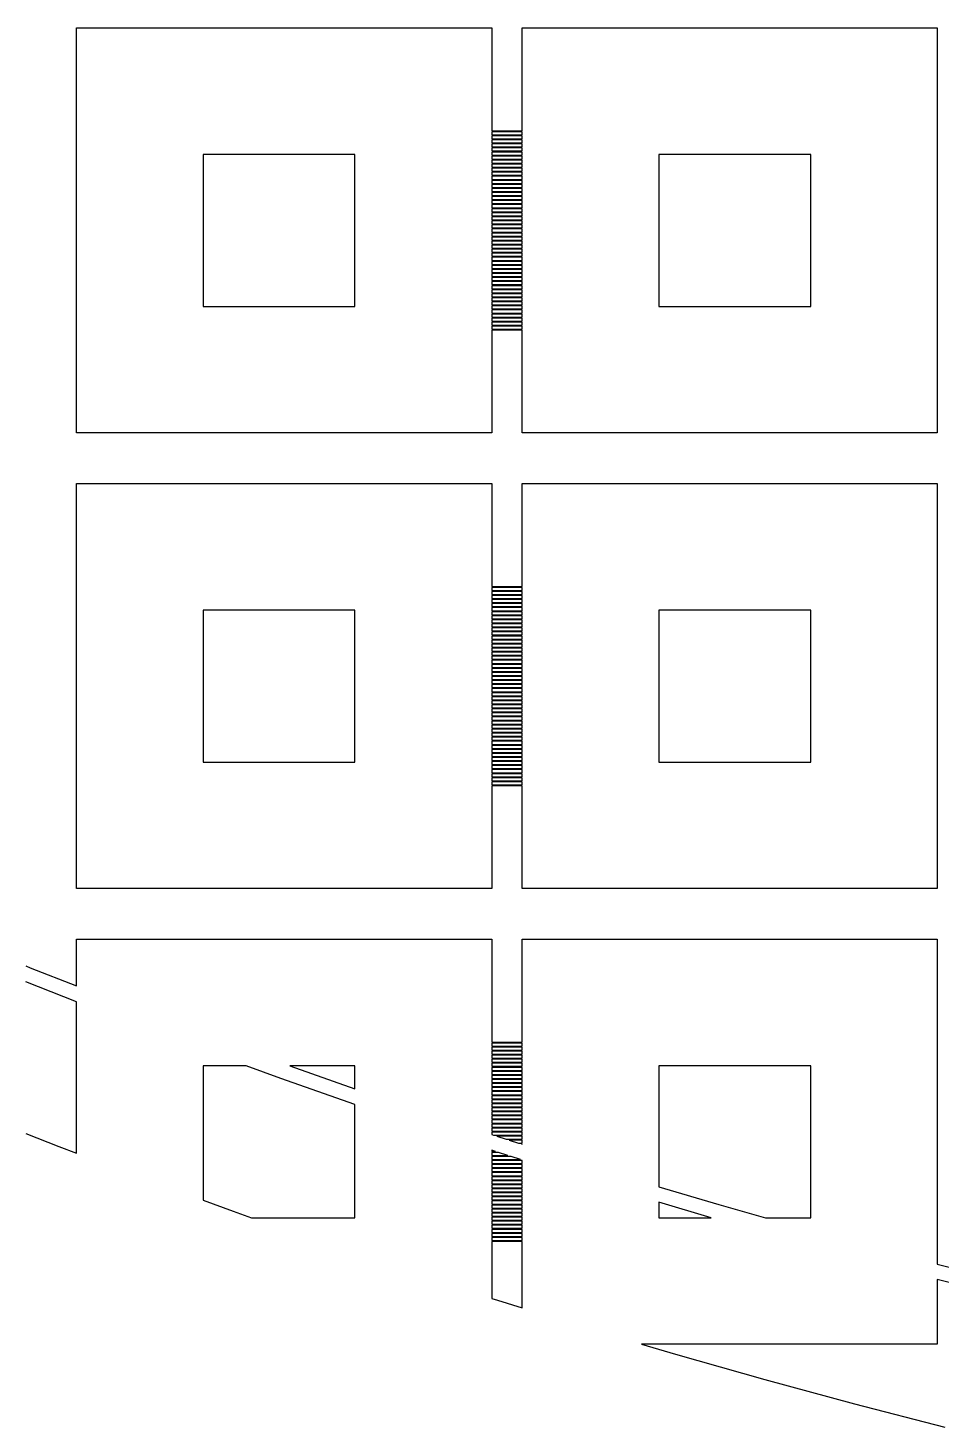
# Model space of a CAD drawing. Extents: x 40 to 187, y -3 to 150.
# Drawn here: x 82.6 to 91.82, y -0.58 to 13.55 of the extents above; entities that cross this region are included whole.
import ezdxf

# ---------------------------------------------------------------- set-up
doc = ezdxf.new("R2010")
doc.units = 0

msp = doc.modelspace()

# ---------------------------------------------------------------- linework, layer by layer
for p, q in [((83.0862, 9.459), (83.0862, 13.5494)), ((83.0862, 13.5494), (87.2789, 13.5494)), ((87.2789, 13.5494), (87.2789, 12.5115)), ((87.5857, 12.5115), (87.5857, 13.5494)), ((87.5857, 13.5494), (91.7783, 13.5494)), ((91.7783, 13.5494), (91.7783, 9.459)), ((87.2789, 12.5115), (87.5857, 12.5115)), ((87.5857, 12.5013), (87.2789, 12.5013)), ((87.2789, 12.5013), (87.2789, 12.4706)), ((87.2789, 12.4706), (87.5857, 12.4706)), ((87.5857, 12.4604), (87.2789, 12.4604)), ((87.2789, 12.4604), (87.2789, 12.4297)), ((87.5857, 12.4706), (87.5857, 12.5013)), ((87.5857, 12.4297), (87.5857, 12.4604)), ((87.2789, 12.4297), (87.5857, 12.4297)), ((87.5857, 12.4195), (87.2789, 12.4195)), ((87.2789, 12.4195), (87.2789, 12.3888)), ((87.2789, 12.3888), (87.5857, 12.3888)), ((87.5857, 12.3786), (87.2789, 12.3786)), ((87.2789, 12.3786), (87.2789, 12.3479)), ((87.2789, 12.3479), (87.5857, 12.3479)), ((87.5857, 12.3376), (87.2789, 12.3376)), ((87.2789, 12.3376), (87.2789, 12.307)), ((87.2789, 12.307), (87.5857, 12.307)), ((87.5857, 12.2968), (87.2789, 12.2968)), ((87.2789, 12.2968), (87.2789, 12.2661)), ((87.5857, 12.3888), (87.5857, 12.4195)), ((87.5857, 12.3479), (87.5857, 12.3786)), ((87.5857, 12.307), (87.5857, 12.3376)), ((87.5857, 12.2661), (87.5857, 12.2968)), ((85.8984, 12.2712), (84.3645, 12.2712)), ((84.3645, 12.2712), (84.3645, 10.7373)), ((85.8984, 10.7373), (85.8984, 12.2712)), ((87.2789, 12.2661), (87.5857, 12.2661)), ((87.5857, 12.2558), (87.2789, 12.2558)), ((87.2789, 12.2558), (87.2789, 12.2252)), ((87.2789, 12.2252), (87.5857, 12.2252)), ((87.5857, 12.2149), (87.2789, 12.2149)), ((87.2789, 12.2149), (87.2789, 12.1843)), ((87.2789, 12.1843), (87.5857, 12.1843)), ((87.5857, 12.174), (87.2789, 12.174)), ((87.2789, 12.174), (87.2789, 12.1434)), ((87.5857, 12.2252), (87.5857, 12.2558)), ((87.5857, 12.1843), (87.5857, 12.2149)), ((87.5857, 12.1434), (87.5857, 12.174)), ((90.5001, 12.2712), (88.9662, 12.2712)), ((88.9662, 12.2712), (88.9662, 10.7373)), ((90.5001, 10.7373), (90.5001, 12.2712)), ((87.2789, 12.1434), (87.5857, 12.1434)), ((87.5857, 12.1331), (87.2789, 12.1331)), ((87.2789, 12.1331), (87.2789, 12.1024)), ((87.2789, 12.1024), (87.5857, 12.1024)), ((87.5857, 12.0922), (87.2789, 12.0922)), ((87.2789, 12.0922), (87.2789, 12.0616)), ((87.2789, 12.0616), (87.5857, 12.0616)), ((87.5857, 12.0513), (87.2789, 12.0513)), ((87.2789, 12.0513), (87.2789, 12.0206)), ((87.2789, 12.0206), (87.5857, 12.0206)), ((87.5857, 12.0104), (87.2789, 12.0104)), ((87.2789, 12.0104), (87.2789, 11.9798)), ((87.5857, 12.1024), (87.5857, 12.1331)), ((87.5857, 12.0616), (87.5857, 12.0922)), ((87.5857, 12.0206), (87.5857, 12.0513)), ((87.5857, 11.9798), (87.5857, 12.0104)), ((87.2789, 11.9798), (87.5857, 11.9798)), ((87.5857, 11.9695), (87.2789, 11.9695)), ((87.2789, 11.9695), (87.2789, 11.9388)), ((87.2789, 11.9388), (87.5857, 11.9388)), ((87.5857, 11.9286), (87.2789, 11.9286)), ((87.2789, 11.9286), (87.2789, 11.8979)), ((87.2789, 11.8979), (87.5857, 11.8979)), ((87.5857, 11.8877), (87.2789, 11.8877)), ((87.2789, 11.8877), (87.2789, 11.857)), ((87.5857, 11.9388), (87.5857, 11.9695)), ((87.5857, 11.8979), (87.5857, 11.9286)), ((87.5857, 11.857), (87.5857, 11.8877)), ((87.2789, 11.857), (87.5857, 11.857)), ((87.5857, 11.8468), (87.2789, 11.8468)), ((87.2789, 11.8468), (87.2789, 11.8161)), ((87.2789, 11.8161), (87.5857, 11.8161)), ((87.5857, 11.8059), (87.2789, 11.8059)), ((87.2789, 11.8059), (87.2789, 11.7752)), ((87.2789, 11.7752), (87.5857, 11.7752)), ((87.5857, 11.765), (87.2789, 11.765)), ((87.2789, 11.765), (87.2789, 11.7343)), ((87.2789, 11.7343), (87.5857, 11.7343)), ((87.5857, 11.8161), (87.5857, 11.8468)), ((87.5857, 11.7752), (87.5857, 11.8059)), ((87.5857, 11.7343), (87.5857, 11.765)), ((87.5857, 11.7241), (87.2789, 11.7241)), ((87.2789, 11.7241), (87.2789, 11.6934)), ((87.2789, 11.6934), (87.5857, 11.6934)), ((87.5857, 11.6832), (87.2789, 11.6832)), ((87.2789, 11.6832), (87.2789, 11.6525)), ((87.2789, 11.6525), (87.5857, 11.6525)), ((87.5857, 11.6423), (87.2789, 11.6423)), ((87.2789, 11.6423), (87.2789, 11.6116)), ((87.2789, 11.6116), (87.5857, 11.6116)), ((87.5857, 11.6014), (87.2789, 11.6014)), ((87.2789, 11.6014), (87.2789, 11.5707)), ((87.5857, 11.6934), (87.5857, 11.7241)), ((87.5857, 11.6525), (87.5857, 11.6832)), ((87.5857, 11.6116), (87.5857, 11.6423)), ((87.5857, 11.5707), (87.5857, 11.6014)), ((87.2789, 11.5707), (87.5857, 11.5707)), ((87.5857, 11.5605), (87.2789, 11.5605)), ((87.2789, 11.5605), (87.2789, 11.5298)), ((87.2789, 11.5298), (87.5857, 11.5298)), ((87.5857, 11.5196), (87.2789, 11.5196)), ((87.2789, 11.5196), (87.2789, 11.4889)), ((87.2789, 11.4889), (87.5857, 11.4889)), ((87.5857, 11.4787), (87.2789, 11.4787)), ((87.2789, 11.4787), (87.2789, 11.448)), ((87.2789, 11.448), (87.5857, 11.448)), ((87.5857, 11.5298), (87.5857, 11.5605)), ((87.5857, 11.4889), (87.5857, 11.5196)), ((87.5857, 11.448), (87.5857, 11.4787)), ((87.5857, 11.4378), (87.2789, 11.4378)), ((87.2789, 11.4378), (87.2789, 11.4071)), ((87.2789, 11.4071), (87.5857, 11.4071)), ((87.5857, 11.3969), (87.2789, 11.3969)), ((87.2789, 11.3969), (87.2789, 11.3662)), ((87.2789, 11.3662), (87.5857, 11.3662)), ((87.5857, 11.356), (87.2789, 11.356)), ((87.2789, 11.356), (87.2789, 11.3253)), ((87.2789, 11.3253), (87.5857, 11.3253)), ((87.5857, 11.3151), (87.2789, 11.3151)), ((87.2789, 11.3151), (87.2789, 11.2844)), ((87.5857, 11.4071), (87.5857, 11.4378)), ((87.5857, 11.3662), (87.5857, 11.3969)), ((87.5857, 11.3253), (87.5857, 11.356)), ((87.5857, 11.2844), (87.5857, 11.3151)), ((87.2789, 11.2844), (87.5857, 11.2844)), ((87.5857, 11.2742), (87.2789, 11.2742)), ((87.2789, 11.2742), (87.2789, 11.2435)), ((87.2789, 11.2435), (87.5857, 11.2435)), ((87.5857, 11.2333), (87.2789, 11.2333)), ((87.2789, 11.2333), (87.2789, 11.2026)), ((87.2789, 11.2026), (87.5857, 11.2026)), ((87.5857, 11.1924), (87.2789, 11.1924)), ((87.2789, 11.1924), (87.2789, 11.1617)), ((87.5857, 11.2435), (87.5857, 11.2742)), ((87.5857, 11.2026), (87.5857, 11.2333)), ((87.5857, 11.1617), (87.5857, 11.1924)), ((87.2789, 11.1617), (87.5857, 11.1617)), ((87.5857, 11.1515), (87.2789, 11.1515)), ((87.2789, 11.1515), (87.2789, 11.1208)), ((87.2789, 11.1208), (87.5857, 11.1208)), ((87.5857, 11.1105), (87.2789, 11.1105)), ((87.2789, 11.1105), (87.2789, 11.0799)), ((87.2789, 11.0799), (87.5857, 11.0799)), ((87.5857, 11.0697), (87.2789, 11.0697)), ((87.2789, 11.0697), (87.2789, 11.039)), ((87.2789, 11.039), (87.5857, 11.039)), ((87.5857, 11.0287), (87.2789, 11.0287)), ((87.2789, 11.0287), (87.2789, 10.9981)), ((87.5857, 11.1208), (87.5857, 11.1515)), ((87.5857, 11.0799), (87.5857, 11.1105)), ((87.5857, 11.039), (87.5857, 11.0697)), ((87.5857, 10.9981), (87.5857, 11.0287)), ((87.2789, 10.9981), (87.5857, 10.9981)), ((87.5857, 10.9878), (87.2789, 10.9878)), ((87.2789, 10.9878), (87.2789, 10.9572)), ((87.2789, 10.9572), (87.5857, 10.9572)), ((87.5857, 10.9469), (87.2789, 10.9469)), ((87.2789, 10.9469), (87.2789, 10.9162)), ((87.2789, 10.9162), (87.5857, 10.9162)), ((87.5857, 10.906), (87.2789, 10.906)), ((87.2789, 10.906), (87.2789, 10.8754)), ((87.5857, 10.9572), (87.5857, 10.9878)), ((87.5857, 10.9162), (87.5857, 10.9469)), ((87.5857, 10.8754), (87.5857, 10.906)), ((87.2789, 10.8754), (87.5857, 10.8754)), ((87.5857, 10.8651), (87.2789, 10.8651)), ((87.2789, 10.8651), (87.2789, 10.8344)), ((87.2789, 10.8344), (87.5857, 10.8344)), ((87.5857, 10.8242), (87.2789, 10.8242)), ((87.2789, 10.8242), (87.2789, 10.7935)), ((87.2789, 10.7935), (87.5857, 10.7935)), ((87.5857, 10.7833), (87.2789, 10.7833)), ((87.2789, 10.7833), (87.2789, 10.7526)), ((87.2789, 10.7526), (87.5857, 10.7526)), ((87.5857, 10.7424), (87.2789, 10.7424)), ((87.2789, 10.7424), (87.2789, 10.7117)), ((87.5857, 10.8344), (87.5857, 10.8651)), ((87.5857, 10.7935), (87.5857, 10.8242)), ((87.5857, 10.7526), (87.5857, 10.7833)), ((87.5857, 10.7117), (87.5857, 10.7424)), ((84.3645, 10.7373), (85.8984, 10.7373)), ((87.2789, 10.7117), (87.5857, 10.7117)), ((87.5857, 10.7015), (87.2789, 10.7015)), ((87.2789, 10.7015), (87.2789, 10.6708)), ((87.2789, 10.6708), (87.5857, 10.6708)), ((87.5857, 10.6606), (87.2789, 10.6606)), ((87.2789, 10.6606), (87.2789, 10.6299)), ((87.2789, 10.6299), (87.5857, 10.6299)), ((87.5857, 10.6197), (87.2789, 10.6197)), ((87.2789, 10.6197), (87.2789, 10.589)), ((87.5857, 10.6708), (87.5857, 10.7015)), ((87.5857, 10.6299), (87.5857, 10.6606)), ((87.5857, 10.589), (87.5857, 10.6197)), ((88.9662, 10.7373), (90.5001, 10.7373)), ((87.2789, 10.589), (87.5857, 10.589)), ((87.5857, 10.5788), (87.2789, 10.5788)), ((87.2789, 10.5788), (87.2789, 10.5481)), ((87.2789, 10.5481), (87.5857, 10.5481)), ((87.5857, 10.5379), (87.2789, 10.5379)), ((87.2789, 10.5379), (87.2789, 10.5072)), ((87.2789, 10.5072), (87.5857, 10.5072)), ((87.5857, 10.497), (87.2789, 10.497)), ((87.2789, 10.497), (87.2789, 9.459)), ((87.5857, 10.5481), (87.5857, 10.5788)), ((87.5857, 10.5072), (87.5857, 10.5379)), ((87.5857, 9.459), (87.5857, 10.497)), ((87.2789, 9.459), (83.0862, 9.459)), ((91.7783, 9.459), (87.5857, 9.459)), ((83.0862, 4.8574), (83.0862, 8.9477)), ((83.0862, 8.9477), (87.2789, 8.9477)), ((87.2789, 8.9477), (87.2789, 7.9098)), ((87.5857, 7.9098), (87.5857, 8.9477)), ((87.5857, 8.9477), (91.7783, 8.9477)), ((91.7783, 8.9477), (91.7783, 4.8574)), ((87.2789, 7.9098), (87.5857, 7.9098)), ((87.5857, 7.8996), (87.2789, 7.8996)), ((87.2789, 7.8996), (87.2789, 7.8689)), ((87.2789, 7.8689), (87.5857, 7.8689)), ((87.5857, 7.8587), (87.2789, 7.8587)), ((87.2789, 7.8587), (87.2789, 7.828)), ((87.2789, 7.828), (87.5857, 7.828)), ((87.5857, 7.8178), (87.2789, 7.8178)), ((87.2789, 7.8178), (87.2789, 7.7871)), ((87.2789, 7.7871), (87.5857, 7.7871)), ((87.5857, 7.7769), (87.2789, 7.7769)), ((87.2789, 7.7769), (87.2789, 7.7462)), ((87.5857, 7.8689), (87.5857, 7.8996)), ((87.5857, 7.828), (87.5857, 7.8587)), ((87.5857, 7.7871), (87.5857, 7.8178)), ((87.5857, 7.7462), (87.5857, 7.7769)), ((85.8984, 7.6695), (84.3645, 7.6695)), ((84.3645, 7.6695), (84.3645, 6.1356)), ((85.8984, 6.1356), (85.8984, 7.6695)), ((87.2789, 7.7462), (87.5857, 7.7462)), ((87.5857, 7.7359), (87.2789, 7.7359)), ((87.2789, 7.7359), (87.2789, 7.7053)), ((87.2789, 7.7053), (87.5857, 7.7053)), ((87.5857, 7.6951), (87.2789, 7.6951)), ((87.2789, 7.6951), (87.2789, 7.6644)), ((87.2789, 7.6644), (87.5857, 7.6644)), ((87.5857, 7.6541), (87.2789, 7.6541)), ((87.2789, 7.6541), (87.2789, 7.6235)), ((87.5857, 7.7053), (87.5857, 7.7359)), ((87.5857, 7.6644), (87.5857, 7.6951)), ((87.5857, 7.6235), (87.5857, 7.6541)), ((90.5001, 7.6695), (88.9662, 7.6695)), ((88.9662, 7.6695), (88.9662, 6.1356)), ((90.5001, 6.1356), (90.5001, 7.6695)), ((87.2789, 7.6235), (87.5857, 7.6235)), ((87.5857, 7.6132), (87.2789, 7.6132)), ((87.2789, 7.6132), (87.2789, 7.5826)), ((87.2789, 7.5826), (87.5857, 7.5826)), ((87.5857, 7.5723), (87.2789, 7.5723)), ((87.2789, 7.5723), (87.2789, 7.5417)), ((87.2789, 7.5417), (87.5857, 7.5417)), ((87.5857, 7.5314), (87.2789, 7.5314)), ((87.2789, 7.5314), (87.2789, 7.5008)), ((87.2789, 7.5008), (87.5857, 7.5008)), ((87.5857, 7.4905), (87.2789, 7.4905)), ((87.2789, 7.4905), (87.2789, 7.4599)), ((87.5857, 7.5826), (87.5857, 7.6132)), ((87.5857, 7.5417), (87.5857, 7.5723)), ((87.5857, 7.5008), (87.5857, 7.5314)), ((87.5857, 7.4599), (87.5857, 7.4905)), ((87.2789, 7.4599), (87.5857, 7.4599)), ((87.5857, 7.4496), (87.2789, 7.4496)), ((87.2789, 7.4496), (87.2789, 7.4189)), ((87.2789, 7.4189), (87.5857, 7.4189)), ((87.5857, 7.4087), (87.2789, 7.4087)), ((87.2789, 7.4087), (87.2789, 7.378)), ((87.2789, 7.378), (87.5857, 7.378)), ((87.5857, 7.3678), (87.2789, 7.3678)), ((87.2789, 7.3678), (87.2789, 7.3371)), ((87.5857, 7.4189), (87.5857, 7.4496)), ((87.5857, 7.378), (87.5857, 7.4087)), ((87.5857, 7.3371), (87.5857, 7.3678)), ((87.2789, 7.3371), (87.5857, 7.3371)), ((87.5857, 7.3269), (87.2789, 7.3269)), ((87.2789, 7.3269), (87.2789, 7.2962)), ((87.2789, 7.2962), (87.5857, 7.2962)), ((87.5857, 7.286), (87.2789, 7.286)), ((87.2789, 7.286), (87.2789, 7.2553)), ((87.2789, 7.2553), (87.5857, 7.2553)), ((87.5857, 7.2451), (87.2789, 7.2451)), ((87.2789, 7.2451), (87.2789, 7.2144)), ((87.2789, 7.2144), (87.5857, 7.2144)), ((87.5857, 7.2962), (87.5857, 7.3269)), ((87.5857, 7.2553), (87.5857, 7.286)), ((87.5857, 7.2144), (87.5857, 7.2451)), ((87.5857, 7.2042), (87.2789, 7.2042)), ((87.2789, 7.2042), (87.2789, 7.1735)), ((87.2789, 7.1735), (87.5857, 7.1735)), ((87.5857, 7.1633), (87.2789, 7.1633)), ((87.2789, 7.1633), (87.2789, 7.1326)), ((87.2789, 7.1326), (87.5857, 7.1326)), ((87.5857, 7.1224), (87.2789, 7.1224)), ((87.2789, 7.1224), (87.2789, 7.0917)), ((87.2789, 7.0917), (87.5857, 7.0917)), ((87.5857, 7.0815), (87.2789, 7.0815)), ((87.2789, 7.0815), (87.2789, 7.0508)), ((87.5857, 7.1735), (87.5857, 7.2042)), ((87.5857, 7.1326), (87.5857, 7.1633)), ((87.5857, 7.0917), (87.5857, 7.1224)), ((87.5857, 7.0508), (87.5857, 7.0815)), ((87.2789, 7.0508), (87.5857, 7.0508)), ((87.5857, 7.0406), (87.2789, 7.0406)), ((87.2789, 7.0406), (87.2789, 7.0099)), ((87.2789, 7.0099), (87.5857, 7.0099)), ((87.5857, 6.9997), (87.2789, 6.9997)), ((87.2789, 6.9997), (87.2789, 6.969)), ((87.2789, 6.969), (87.5857, 6.969)), ((87.5857, 6.9588), (87.2789, 6.9588)), ((87.2789, 6.9588), (87.2789, 6.9281)), ((87.2789, 6.9281), (87.5857, 6.9281)), ((87.5857, 7.0099), (87.5857, 7.0406)), ((87.5857, 6.969), (87.5857, 6.9997)), ((87.5857, 6.9281), (87.5857, 6.9588)), ((87.5857, 6.9179), (87.2789, 6.9179)), ((87.2789, 6.9179), (87.2789, 6.8872)), ((87.2789, 6.8872), (87.5857, 6.8872)), ((87.5857, 6.877), (87.2789, 6.877)), ((87.2789, 6.877), (87.2789, 6.8463)), ((87.2789, 6.8463), (87.5857, 6.8463)), ((87.5857, 6.8361), (87.2789, 6.8361)), ((87.2789, 6.8361), (87.2789, 6.8054)), ((87.2789, 6.8054), (87.5857, 6.8054)), ((87.5857, 6.7952), (87.2789, 6.7952)), ((87.2789, 6.7952), (87.2789, 6.7645)), ((87.5857, 6.8872), (87.5857, 6.9179)), ((87.5857, 6.8463), (87.5857, 6.877)), ((87.5857, 6.8054), (87.5857, 6.8361)), ((87.5857, 6.7645), (87.5857, 6.7952)), ((87.2789, 6.7645), (87.5857, 6.7645)), ((87.5857, 6.7543), (87.2789, 6.7543)), ((87.2789, 6.7543), (87.2789, 6.7236)), ((87.2789, 6.7236), (87.5857, 6.7236)), ((87.5857, 6.7134), (87.2789, 6.7134)), ((87.2789, 6.7134), (87.2789, 6.6827)), ((87.2789, 6.6827), (87.5857, 6.6827)), ((87.5857, 6.6725), (87.2789, 6.6725)), ((87.2789, 6.6725), (87.2789, 6.6418)), ((87.2789, 6.6418), (87.5857, 6.6418)), ((87.5857, 6.7236), (87.5857, 6.7543)), ((87.5857, 6.6827), (87.5857, 6.7134)), ((87.5857, 6.6418), (87.5857, 6.6725)), ((87.5857, 6.6316), (87.2789, 6.6316)), ((87.2789, 6.6316), (87.2789, 6.6009)), ((87.2789, 6.6009), (87.5857, 6.6009)), ((87.5857, 6.5907), (87.2789, 6.5907)), ((87.2789, 6.5907), (87.2789, 6.56)), ((87.2789, 6.56), (87.5857, 6.56)), ((87.5857, 6.5498), (87.2789, 6.5498)), ((87.2789, 6.5498), (87.2789, 6.5191)), ((87.2789, 6.5191), (87.5857, 6.5191)), ((87.5857, 6.5088), (87.2789, 6.5088)), ((87.2789, 6.5088), (87.2789, 6.4782)), ((87.5857, 6.6009), (87.5857, 6.6316)), ((87.5857, 6.56), (87.5857, 6.5907)), ((87.5857, 6.5191), (87.5857, 6.5498)), ((87.5857, 6.4782), (87.5857, 6.5088)), ((87.2789, 6.4782), (87.5857, 6.4782)), ((87.5857, 6.468), (87.2789, 6.468)), ((87.2789, 6.468), (87.2789, 6.4373)), ((87.2789, 6.4373), (87.5857, 6.4373)), ((87.5857, 6.427), (87.2789, 6.427)), ((87.2789, 6.427), (87.2789, 6.3964)), ((87.2789, 6.3964), (87.5857, 6.3964)), ((87.5857, 6.3861), (87.2789, 6.3861)), ((87.2789, 6.3861), (87.2789, 6.3555)), ((87.5857, 6.4373), (87.5857, 6.468)), ((87.5857, 6.3964), (87.5857, 6.427)), ((87.5857, 6.3555), (87.5857, 6.3861)), ((87.2789, 6.3555), (87.5857, 6.3555)), ((87.5857, 6.3452), (87.2789, 6.3452)), ((87.2789, 6.3452), (87.2789, 6.3145)), ((87.2789, 6.3145), (87.5857, 6.3145)), ((87.5857, 6.3043), (87.2789, 6.3043)), ((87.2789, 6.3043), (87.2789, 6.2736)), ((87.2789, 6.2736), (87.5857, 6.2736)), ((87.5857, 6.2634), (87.2789, 6.2634)), ((87.2789, 6.2634), (87.2789, 6.2327)), ((87.2789, 6.2327), (87.5857, 6.2327)), ((87.5857, 6.2225), (87.2789, 6.2225)), ((87.2789, 6.2225), (87.2789, 6.1918)), ((87.5857, 6.3145), (87.5857, 6.3452)), ((87.5857, 6.2736), (87.5857, 6.3043)), ((87.5857, 6.2327), (87.5857, 6.2634)), ((87.5857, 6.1918), (87.5857, 6.2225)), ((84.3645, 6.1356), (85.8984, 6.1356)), ((87.2789, 6.1918), (87.5857, 6.1918)), ((87.5857, 6.1816), (87.2789, 6.1816)), ((87.2789, 6.1816), (87.2789, 6.1509)), ((87.2789, 6.1509), (87.5857, 6.1509)), ((87.5857, 6.1407), (87.2789, 6.1407)), ((87.2789, 6.1407), (87.2789, 6.11)), ((87.2789, 6.11), (87.5857, 6.11)), ((87.5857, 6.0998), (87.2789, 6.0998)), ((87.2789, 6.0998), (87.2789, 6.0691)), ((87.5857, 6.1509), (87.5857, 6.1816)), ((87.5857, 6.11), (87.5857, 6.1407)), ((87.5857, 6.0691), (87.5857, 6.0998)), ((88.9662, 6.1356), (90.5001, 6.1356)), ((87.2789, 6.0691), (87.5857, 6.0691)), ((87.5857, 6.0589), (87.2789, 6.0589)), ((87.2789, 6.0589), (87.2789, 6.0282)), ((87.2789, 6.0282), (87.5857, 6.0282)), ((87.5857, 6.018), (87.2789, 6.018)), ((87.2789, 6.018), (87.2789, 5.9873)), ((87.2789, 5.9873), (87.5857, 5.9873)), ((87.5857, 5.9771), (87.2789, 5.9771)), ((87.2789, 5.9771), (87.2789, 5.9464)), ((87.2789, 5.9464), (87.5857, 5.9464)), ((87.5857, 5.9362), (87.2789, 5.9362)), ((87.2789, 5.9362), (87.2789, 5.9055)), ((87.5857, 6.0282), (87.5857, 6.0589)), ((87.5857, 5.9873), (87.5857, 6.018)), ((87.5857, 5.9464), (87.5857, 5.9771)), ((87.5857, 5.9055), (87.5857, 5.9362)), ((87.2789, 5.9055), (87.5857, 5.9055)), ((87.5857, 5.8953), (87.2789, 5.8953)), ((87.2789, 5.8953), (87.2789, 4.8574)), ((87.5857, 4.8574), (87.5857, 5.8953)), ((87.2789, 4.8574), (83.0862, 4.8574)), ((91.7783, 4.8574), (87.5857, 4.8574)), ((83.0862, 3.8757), (83.0862, 4.346)), ((83.0862, 4.346), (87.2789, 4.346)), ((87.2789, 4.346), (87.2789, 3.3081)), ((87.5857, 3.3081), (87.5857, 4.346)), ((87.5857, 4.346), (91.7783, 4.346)), ((91.7783, 4.346), (91.7783, 1.0651)), ((82.5749, 4.0772), (82.6199, 4.0589)), ((82.6199, 4.0589), (83.0862, 3.8757)), ((83.0862, 3.7145), (82.5749, 3.9154)), ((83.0862, 2.1861), (83.0862, 3.7145)), ((87.2789, 3.3081), (87.5857, 3.3081)), ((87.5857, 3.2979), (87.2789, 3.2979)), ((87.2789, 3.2979), (87.2789, 3.2672)), ((87.2789, 3.2672), (87.5857, 3.2672)), ((87.5857, 3.257), (87.2789, 3.257)), ((87.2789, 3.257), (87.2789, 3.2263)), ((87.5857, 3.2672), (87.5857, 3.2979)), ((87.5857, 3.2263), (87.5857, 3.257)), ((87.2789, 3.2263), (87.5857, 3.2263)), ((87.5857, 3.2161), (87.2789, 3.2161)), ((87.2789, 3.2161), (87.2789, 3.1854)), ((87.2789, 3.1854), (87.5857, 3.1854)), ((87.5857, 3.1752), (87.2789, 3.1752)), ((87.2789, 3.1752), (87.2789, 3.1445)), ((87.2789, 3.1445), (87.5857, 3.1445)), ((87.5857, 3.1343), (87.2789, 3.1343)), ((87.2789, 3.1343), (87.2789, 3.1036)), ((87.5857, 3.1854), (87.5857, 3.2161)), ((87.5857, 3.1445), (87.5857, 3.1752)), ((87.5857, 3.1036), (87.5857, 3.1343)), ((84.8006, 3.0678), (84.3645, 3.0678)), ((84.3645, 3.0678), (84.3645, 1.7101)), ((85.1488, 2.9408), (84.8006, 3.0678)), ((85.8984, 3.0678), (85.2399, 3.0678)), ((85.2399, 3.0678), (85.8984, 2.8367)), ((85.8984, 2.8367), (85.8984, 3.0678)), ((87.2789, 3.1036), (87.5857, 3.1036)), ((87.5857, 3.0934), (87.2789, 3.0934)), ((87.2789, 3.0934), (87.2789, 3.0627)), ((87.2789, 3.0627), (87.5857, 3.0627)), ((87.5857, 3.0524), (87.2789, 3.0524)), ((87.2789, 3.0524), (87.2789, 3.0218)), ((87.2789, 3.0218), (87.5857, 3.0218)), ((87.5857, 3.0115), (87.2789, 3.0115)), ((87.2789, 3.0115), (87.2789, 2.9809)), ((87.2789, 2.9809), (87.5857, 2.9809)), ((87.5857, 2.9706), (87.2789, 2.9706)), ((87.2789, 2.9706), (87.2789, 2.94)), ((87.5857, 3.0627), (87.5857, 3.0934)), ((87.5857, 3.0218), (87.5857, 3.0524)), ((87.5857, 2.9809), (87.5857, 3.0115)), ((87.5857, 2.94), (87.5857, 2.9706)), ((90.5001, 3.0678), (88.9662, 3.0678)), ((88.9662, 3.0678), (88.9662, 1.8469)), ((90.5001, 1.5339), (90.5001, 3.0678)), ((85.8984, 2.6778), (85.1488, 2.9408)), ((87.2789, 2.94), (87.5857, 2.94)), ((87.5857, 2.9297), (87.2789, 2.9297)), ((87.2789, 2.9297), (87.2789, 2.899)), ((87.2789, 2.899), (87.5857, 2.899)), ((87.5857, 2.8888), (87.2789, 2.8888)), ((87.2789, 2.8888), (87.2789, 2.8582)), ((87.2789, 2.8582), (87.5857, 2.8582)), ((87.5857, 2.8479), (87.2789, 2.8479)), ((87.2789, 2.8479), (87.2789, 2.8173)), ((87.5857, 2.899), (87.5857, 2.9297)), ((87.5857, 2.8582), (87.5857, 2.8888)), ((87.5857, 2.8173), (87.5857, 2.8479)), ((87.2789, 2.8173), (87.5857, 2.8173)), ((87.5857, 2.807), (87.2789, 2.807)), ((87.2789, 2.807), (87.2789, 2.7763)), ((87.2789, 2.7763), (87.5857, 2.7763)), ((87.5857, 2.7661), (87.2789, 2.7661)), ((87.2789, 2.7661), (87.2789, 2.7354)), ((87.2789, 2.7354), (87.5857, 2.7354)), ((87.5857, 2.7252), (87.2789, 2.7252)), ((87.2789, 2.7252), (87.2789, 2.6945)), ((87.2789, 2.6945), (87.5857, 2.6945)), ((87.5857, 2.7763), (87.5857, 2.807)), ((87.5857, 2.7354), (87.5857, 2.7661)), ((87.5857, 2.6945), (87.5857, 2.7252)), ((85.8984, 1.5339), (85.8984, 2.6778)), ((87.5857, 2.6843), (87.2789, 2.6843)), ((87.2789, 2.6843), (87.2789, 2.6536)), ((87.2789, 2.6536), (87.5857, 2.6536)), ((87.5857, 2.6434), (87.2789, 2.6434)), ((87.2789, 2.6434), (87.2789, 2.6127)), ((87.2789, 2.6127), (87.5857, 2.6127)), ((87.5857, 2.6025), (87.2789, 2.6025)), ((87.2789, 2.6025), (87.2789, 2.5718)), ((87.2789, 2.5718), (87.5857, 2.5718)), ((87.5857, 2.5616), (87.2789, 2.5616)), ((87.2789, 2.5616), (87.2789, 2.5309)), ((87.5857, 2.6536), (87.5857, 2.6843)), ((87.5857, 2.6127), (87.5857, 2.6434)), ((87.5857, 2.5718), (87.5857, 2.6025)), ((87.5857, 2.5309), (87.5857, 2.5616)), ((87.2789, 2.5309), (87.5857, 2.5309)), ((87.5857, 2.5207), (87.2789, 2.5207)), ((87.2789, 2.5207), (87.2789, 2.49)), ((87.2789, 2.49), (87.5857, 2.49)), ((87.5857, 2.4798), (87.2789, 2.4798)), ((87.2789, 2.4798), (87.2789, 2.4491)), ((87.2789, 2.4491), (87.5857, 2.4491)), ((87.5857, 2.4389), (87.2789, 2.4389)), ((87.2789, 2.4389), (87.2789, 2.4082)), ((87.2789, 2.4082), (87.5857, 2.4082)), ((87.5857, 2.49), (87.5857, 2.5207)), ((87.5857, 2.4491), (87.5857, 2.4798)), ((87.5857, 2.4082), (87.5857, 2.4389)), ((82.5749, 2.3844), (82.9088, 2.2532)), ((87.5857, 2.398), (87.2789, 2.398)), ((87.2789, 2.398), (87.2789, 2.3735)), ((87.2789, 2.3735), (87.2983, 2.3673)), ((87.2983, 2.3673), (87.5857, 2.3673)), ((87.5857, 2.3571), (87.3299, 2.3571)), ((87.3299, 2.3571), (87.4247, 2.3264)), ((87.4247, 2.3264), (87.5857, 2.3264)), ((87.5857, 2.3162), (87.4562, 2.3162)), ((87.4562, 2.3162), (87.551, 2.2855)), ((87.551, 2.2855), (87.5857, 2.2855)), ((87.5857, 2.2753), (87.5826, 2.2753)), ((87.5826, 2.2753), (87.5857, 2.2743)), ((87.5857, 2.3673), (87.5857, 2.398)), ((87.5857, 2.3264), (87.5857, 2.3571)), ((87.5857, 2.2855), (87.5857, 2.3162)), ((87.5857, 2.2743), (87.5857, 2.2753)), ((82.9088, 2.2532), (83.0862, 2.1861)), ((87.2789, 2.2159), (87.2789, 2.2037)), ((87.3166, 2.2037), (87.2789, 2.2159)), ((87.2789, 2.2037), (87.3166, 2.2037)), ((87.3483, 2.1935), (87.2789, 2.1935)), ((87.2789, 2.1935), (87.2789, 2.1628)), ((87.2789, 2.1628), (87.4431, 2.1628)), ((87.4747, 2.1526), (87.2789, 2.1526)), ((87.2789, 2.1526), (87.2789, 2.1219)), ((87.2789, 2.1219), (87.5694, 2.1219)), ((87.4431, 2.1628), (87.3483, 2.1935)), ((87.5694, 2.1219), (87.4747, 2.1526)), ((87.5857, 2.1117), (87.2789, 2.1117)), ((87.2789, 2.1117), (87.2789, 2.081)), ((87.2789, 2.081), (87.5857, 2.081)), ((87.5857, 2.0708), (87.2789, 2.0708)), ((87.2789, 2.0708), (87.2789, 2.0401)), ((87.2789, 2.0401), (87.5857, 2.0401)), ((87.5857, 2.0299), (87.2789, 2.0299)), ((87.2789, 2.0299), (87.2789, 1.9992)), ((87.2789, 1.9992), (87.5857, 1.9992)), ((87.5857, 1.9889), (87.2789, 1.9889)), ((87.2789, 1.9889), (87.2789, 1.9583)), ((87.5857, 2.081), (87.5857, 2.1117)), ((87.5857, 2.0401), (87.5857, 2.0708)), ((87.5857, 1.9992), (87.5857, 2.0299)), ((87.5857, 1.9583), (87.5857, 1.9889)), ((87.2789, 1.9583), (87.5857, 1.9583)), ((87.5857, 1.9481), (87.2789, 1.9481)), ((87.2789, 1.9481), (87.2789, 1.9174)), ((87.2789, 1.9174), (87.5857, 1.9174)), ((87.5857, 1.9071), (87.2789, 1.9071)), ((87.2789, 1.9071), (87.2789, 1.8765)), ((87.2789, 1.8765), (87.5857, 1.8765)), ((87.5857, 1.8663), (87.2789, 1.8663)), ((87.2789, 1.8663), (87.2789, 1.8356)), ((87.5857, 1.9174), (87.5857, 1.9481)), ((87.5857, 1.8765), (87.5857, 1.9071)), ((87.5857, 1.8356), (87.5857, 1.8663)), ((88.9662, 1.8469), (89.5727, 1.6669)), ((84.3645, 1.7101), (84.6687, 1.5991)), ((87.2789, 1.8356), (87.5857, 1.8356)), ((87.5857, 1.8253), (87.2789, 1.8253)), ((87.2789, 1.8253), (87.2789, 1.7947)), ((87.2789, 1.7947), (87.5857, 1.7947)), ((87.5857, 1.7844), (87.2789, 1.7844)), ((87.2789, 1.7844), (87.2789, 1.7538)), ((87.2789, 1.7538), (87.5857, 1.7538)), ((87.5857, 1.7435), (87.2789, 1.7435)), ((87.2789, 1.7435), (87.2789, 1.7128)), ((87.2789, 1.7128), (87.5857, 1.7128)), ((87.5857, 1.7026), (87.2789, 1.7026)), ((87.2789, 1.7026), (87.2789, 1.672)), ((87.5857, 1.7947), (87.5857, 1.8253)), ((87.5857, 1.7538), (87.5857, 1.7844)), ((87.5857, 1.7128), (87.5857, 1.7435)), ((87.5857, 1.672), (87.5857, 1.7026)), ((84.6687, 1.5991), (84.8545, 1.5339)), ((87.2789, 1.672), (87.5857, 1.672)), ((87.5857, 1.6617), (87.2789, 1.6617)), ((87.2789, 1.6617), (87.2789, 1.631)), ((87.2789, 1.631), (87.5857, 1.631)), ((87.5857, 1.6208), (87.2789, 1.6208)), ((87.2789, 1.6208), (87.2789, 1.5901)), ((87.2789, 1.5901), (87.5857, 1.5901)), ((87.5857, 1.5799), (87.2789, 1.5799)), ((87.2789, 1.5799), (87.2789, 1.5492)), ((87.5857, 1.631), (87.5857, 1.6617)), ((87.5857, 1.5901), (87.5857, 1.6208)), ((87.5857, 1.5492), (87.5857, 1.5799)), ((88.9662, 1.6904), (88.9662, 1.5339)), ((89.4938, 1.5339), (88.9662, 1.6904)), ((89.5727, 1.6669), (90.0423, 1.5339)), ((84.8545, 1.5339), (85.8984, 1.5339)), ((87.2789, 1.5492), (87.5857, 1.5492)), ((87.5857, 1.539), (87.2789, 1.539)), ((87.2789, 1.539), (87.2789, 1.5083)), ((87.2789, 1.5083), (87.5857, 1.5083)), ((87.5857, 1.4981), (87.2789, 1.4981)), ((87.2789, 1.4981), (87.2789, 1.4674)), ((87.2789, 1.4674), (87.5857, 1.4674)), ((87.5857, 1.4572), (87.2789, 1.4572)), ((87.2789, 1.4572), (87.2789, 1.4265)), ((87.2789, 1.4265), (87.5857, 1.4265)), ((87.5857, 1.4163), (87.2789, 1.4163)), ((87.2789, 1.4163), (87.2789, 1.3856)), ((87.5857, 1.5083), (87.5857, 1.539)), ((87.5857, 1.4674), (87.5857, 1.4981)), ((87.5857, 1.4265), (87.5857, 1.4572)), ((87.5857, 1.3856), (87.5857, 1.4163)), ((88.9662, 1.5339), (89.4938, 1.5339)), ((90.0423, 1.5339), (90.5001, 1.5339)), ((87.2789, 1.3856), (87.5857, 1.3856)), ((87.5857, 1.3754), (87.2789, 1.3754)), ((87.2789, 1.3754), (87.2789, 1.3447)), ((87.2789, 1.3447), (87.5857, 1.3447)), ((87.5857, 1.3345), (87.2789, 1.3345)), ((87.2789, 1.3345), (87.2789, 1.3038)), ((87.2789, 1.3038), (87.5857, 1.3038)), ((87.5857, 1.2936), (87.2789, 1.2936)), ((87.2789, 1.2936), (87.2789, 0.7182)), ((87.5857, 1.3447), (87.5857, 1.3754)), ((87.5857, 1.3038), (87.5857, 1.3345)), ((87.5857, 0.6223), (87.5857, 1.2936)), ((91.7783, 1.0651), (92.2355, 0.9476)), ((92.1991, 0.8021), (91.7783, 0.9102)), ((91.7783, 0.9102), (91.7783, 0.2556)), ((87.2789, 0.7182), (87.3373, 0.6993)), ((87.3373, 0.6993), (87.5857, 0.6223)), ((91.7783, 0.2556), (88.7923, 0.2556)), ((88.7923, 0.2556), (89.134, 0.1543)), ((89.134, 0.1543), (90.0373, -0.1017)), ((90.0373, -0.1017), (90.9436, -0.3465)), ((90.9436, -0.3465), (91.8528, -0.5802))]:
    msp.add_line(p, q)

doc.saveas('drawing.dxf')
